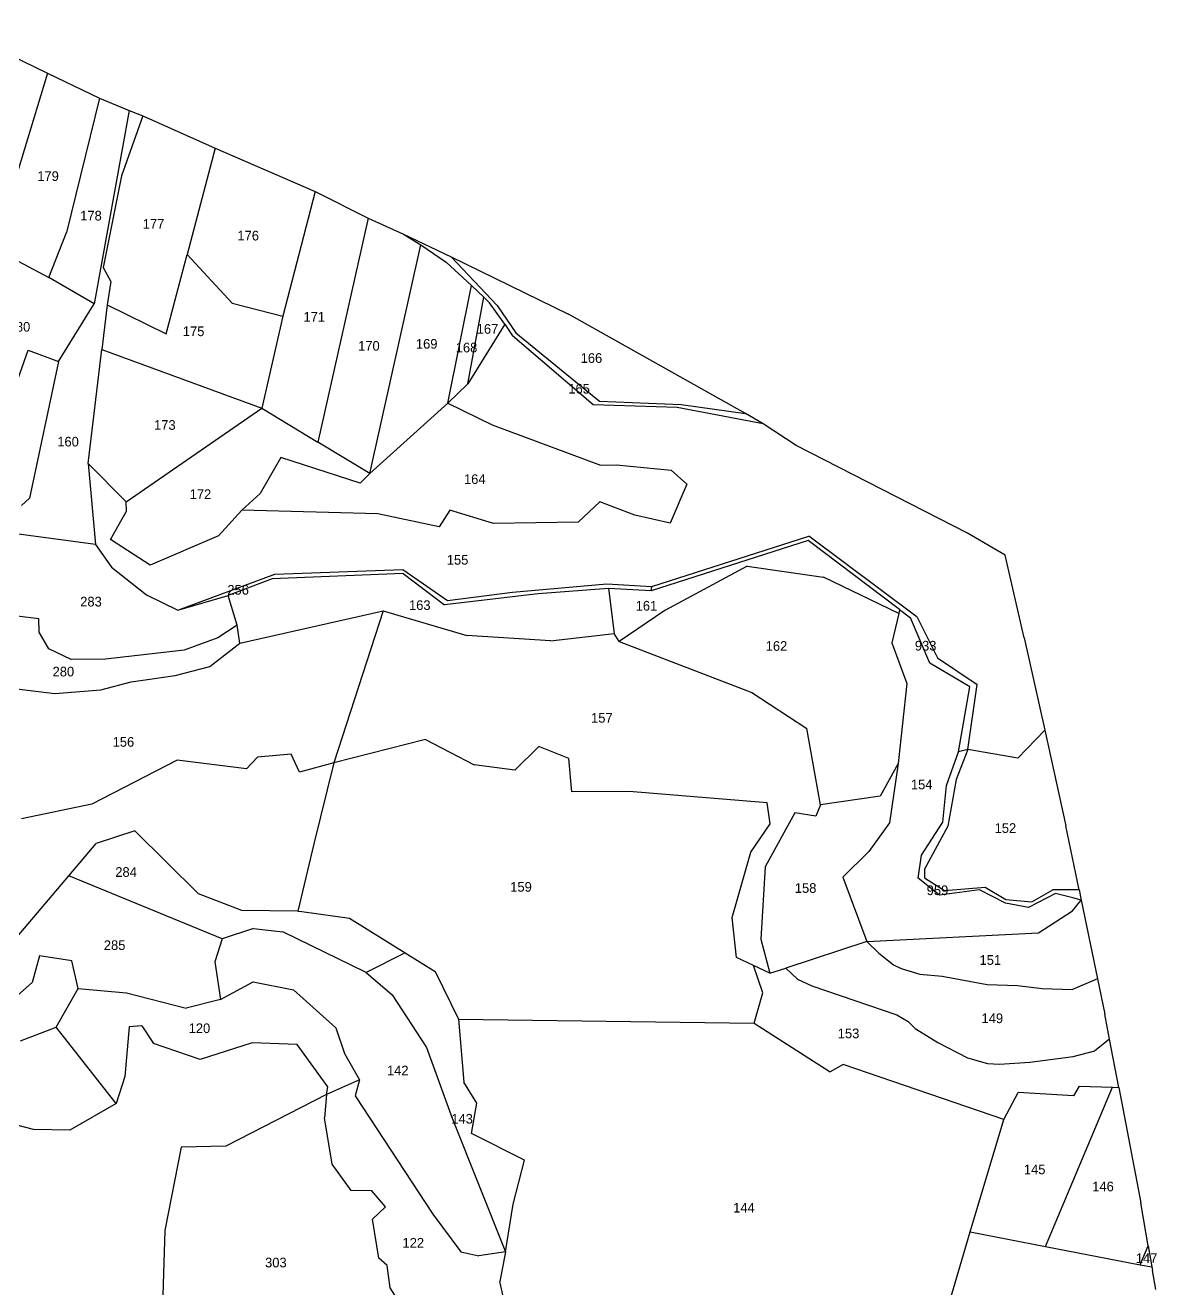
# Model space of a CAD drawing. Header units: metres. Extents: x 215864 to 218449, y 2702083 to 2704249.
# Drawn here: x 217532.3 to 217824.8, y 2703294.5 to 2703621.2 of the extents above; entities that cross this region are included whole.
import ezdxf
from ezdxf.enums import TextEntityAlignment as Align

# ---------------------------------------------------------------- set-up
doc = ezdxf.new("R2010")
doc.units = ezdxf.units.M

msp = doc.modelspace()

# ---------------------------------------------------------------- linework, layer by layer
at = {"layer": 'LIN'}
for p, q in [((217512.54, 2703621.2), (217538.08, 2703608.85)), ((217538.08, 2703608.85), (217524.31, 2703563.47)), ((217538.08, 2703608.85), (217551.52, 2703602.35)), ((217551.52, 2703602.35), (217543.04, 2703567.58)), ((217551.52, 2703602.35), (217559.21, 2703599.15)), ((217559.21, 2703599.15), (217550.12, 2703549.14)), ((217562.77, 2703597.81), (217557.21, 2703582.29)), ((217559.21, 2703599.15), (217562.77, 2703597.81)), ((217562.77, 2703597.81), (217581.46, 2703589.39)), ((217581.46, 2703589.39), (217574.2, 2703561.95)), ((217581.46, 2703589.39), (217607.33, 2703578.2)), ((217557.21, 2703582.29), (217552.52, 2703558.59)), ((217607.33, 2703578.2), (217598.89, 2703545.95)), ((217607.33, 2703578.2), (217621.01, 2703571.3)), ((217621.01, 2703571.3), (217607.98, 2703513.44)), ((217621.01, 2703571.3), (217630.16, 2703567.2)), ((217538.47, 2703555.96), (217543.04, 2703567.58)), ((217630.16, 2703567.2), (217642.49, 2703561.33)), ((217630.16, 2703567.2), (217634.6, 2703564.45)), ((217621.46, 2703505.29), (217634.6, 2703564.45)), ((217634.6, 2703564.45), (217641.12, 2703559.91)), ((217524.31, 2703563.47), (217538.47, 2703555.96)), ((217568.77, 2703541.46), (217574.2, 2703561.95)), ((217574.2, 2703561.95), (217585.83, 2703549.33)), ((217654.37, 2703548.74), (217642.49, 2703561.33)), ((217642.49, 2703561.33), (217672.78, 2703546.54)), ((217552.52, 2703558.59), (217554.45, 2703554.93)), ((217647.67, 2703553.89), (217641.12, 2703559.91)), ((217550.12, 2703549.14), (217538.47, 2703555.96)), ((217554.45, 2703554.93), (217553.5, 2703548.94)), ((217641.61, 2703523.52), (217647.67, 2703553.89)), ((217647.67, 2703553.89), (217650.86, 2703550.86)), ((217646.75, 2703528.5), (217650.86, 2703550.86)), ((217650.86, 2703550.86), (217652.36, 2703549.43)), ((217540.92, 2703534.25), (217550.12, 2703549.14)), ((217553.5, 2703548.94), (217552.12, 2703537.38)), ((217553.5, 2703548.94), (217568.77, 2703541.46)), ((217585.83, 2703549.33), (217598.89, 2703545.95)), ((217656.32, 2703543.9), (217652.36, 2703549.43)), ((217654.37, 2703548.74), (217659.2, 2703541.65)), ((217598.89, 2703545.95), (217593.52, 2703522.18)), ((217718.51, 2703520.81), (217672.78, 2703546.54)), ((217656.32, 2703543.9), (217646.75, 2703528.5)), ((217656.32, 2703543.9), (217658.27, 2703540.93)), ((217679.17, 2703523.05), (217658.27, 2703540.93)), ((217659.2, 2703541.65), (217680.78, 2703523.99)), ((217527.11, 2703520.29), (217533.12, 2703537.18)), ((217533.12, 2703537.18), (217540.92, 2703534.25)), ((217540.92, 2703534.25), (217533.47, 2703498.96)), ((217548.62, 2703507.92), (217552.12, 2703537.38)), ((217552.12, 2703537.38), (217593.52, 2703522.18)), ((217646.75, 2703528.5), (217641.61, 2703523.52)), ((217558.39, 2703498.01), (217593.52, 2703522.18)), ((217593.52, 2703522.18), (217607.98, 2703513.44)), ((217641.61, 2703523.52), (217621.46, 2703505.29)), ((217641.61, 2703523.52), (217653.04, 2703517.88)), ((217700.83, 2703522.39), (217679.17, 2703523.05)), ((217680.78, 2703523.99), (217701.88, 2703523.11)), ((217723.07, 2703518.16), (217700.83, 2703522.39)), ((217701.88, 2703523.11), (217718.51, 2703520.81)), ((217653.04, 2703517.88), (217681.03, 2703507.45)), ((217723.07, 2703518.16), (217718.51, 2703520.81)), ((217731.65, 2703512.52), (217723.07, 2703518.16)), ((217621.46, 2703505.29), (217607.98, 2703513.44)), ((217775.96, 2703489.85), (217731.65, 2703512.52)), ((217598.41, 2703509.47), (217593.05, 2703500.16)), ((217618.96, 2703502.85), (217598.41, 2703509.47)), ((217558.39, 2703498.01), (217548.62, 2703507.92)), ((217548.62, 2703507.92), (217550.5, 2703486.97)), ((217621.46, 2703505.29), (217618.96, 2703502.85)), ((217681.03, 2703507.45), (217685.15, 2703507.59)), ((217685.15, 2703507.59), (217699.3, 2703506.17)), ((217699.3, 2703506.17), (217703.34, 2703502.51)), ((217703.34, 2703502.51), (217699.1, 2703492.47)), ((217531.38, 2703496.99), (217533.47, 2703498.96)), ((217588.35, 2703495.84), (217593.05, 2703500.16)), ((217554.4, 2703488.21), (217558.48, 2703495.53)), ((217558.48, 2703495.53), (217558.39, 2703498.01)), ((217588.35, 2703495.84), (217582.29, 2703489.21)), ((217623.46, 2703494.85), (217588.35, 2703495.84)), ((217642.07, 2703495.8), (217639.33, 2703491.51)), ((217653.42, 2703492.38), (217642.07, 2703495.8)), ((217680.84, 2703497.98), (217675.27, 2703492.76)), ((217689.94, 2703494.53), (217680.84, 2703497.98)), ((217639.33, 2703491.51), (217623.46, 2703494.85)), ((217675.27, 2703492.76), (217653.42, 2703492.38)), ((217699.1, 2703492.47), (217689.94, 2703494.53)), ((217550.5, 2703486.97), (217527.4, 2703490.04)), ((217582.29, 2703489.21), (217564.63, 2703481.62)), ((217694.36, 2703476.09), (217734.92, 2703489.11)), ((217762.95, 2703468.13), (217734.92, 2703489.11)), ((217785.64, 2703484.17), (217775.96, 2703489.85)), ((217550.5, 2703486.97), (217554.68, 2703481.07)), ((217564.63, 2703481.62), (217554.4, 2703488.21)), ((217734.78, 2703487.96), (217694.18, 2703474.98)), ((217758.39, 2703470.15), (217734.78, 2703487.96)), ((217790.62, 2703462.79), (217785.64, 2703484.17)), ((217554.68, 2703481.07), (217563.67, 2703473.96)), ((217571.83, 2703470), (217596.84, 2703479.28)), ((217630.01, 2703479.42), (217596.16, 2703478.06)), ((217596.84, 2703479.28), (217629.97, 2703480.47)), ((217629.97, 2703480.47), (217641.49, 2703472.48)), ((217630.01, 2703479.42), (217640.71, 2703471.38)), ((217719.01, 2703481.39), (217697.68, 2703469.88)), ((217719.01, 2703481.39), (217738.67, 2703478.5)), ((217596.16, 2703478.06), (217584.83, 2703473.75)), ((217658.28, 2703474.61), (217682.71, 2703476.82)), ((217683.12, 2703475.55), (217664.92, 2703474.21)), ((217682.71, 2703476.82), (217694.36, 2703476.09)), ((217694.18, 2703474.98), (217683.12, 2703475.55)), ((217683.12, 2703475.55), (217684.62, 2703463.96)), ((217694.18, 2703474.98), (217694.36, 2703476.09)), ((217758.15, 2703469.14), (217738.67, 2703478.5)), ((217563.67, 2703473.96), (217571.83, 2703470)), ((217571.83, 2703470), (217584.83, 2703473.75)), ((217587.13, 2703466.12), (217584.83, 2703473.75)), ((217664.92, 2703474.21), (217640.71, 2703471.38)), ((217641.49, 2703472.48), (217658.28, 2703474.61)), ((217587.79, 2703461.41), (217624.9, 2703469.8)), ((217624.9, 2703469.8), (217612.09, 2703430.48)), ((217624.9, 2703469.8), (217646.54, 2703463.4)), ((217697.68, 2703469.88), (217685.86, 2703461.89)), ((217758.15, 2703469.14), (217756.35, 2703461.5)), ((217758.39, 2703470.15), (217758.15, 2703469.14)), ((217758.39, 2703470.15), (217761.23, 2703468.02)), ((217530.27, 2703468.47), (217535.82, 2703467.81)), ((217535.96, 2703464.28), (217535.82, 2703467.81)), ((217587.13, 2703466.12), (217582.16, 2703462.84)), ((217587.79, 2703461.41), (217587.13, 2703466.12)), ((217766.21, 2703456.23), (217761.23, 2703468.02)), ((217762.95, 2703468.13), (217768.17, 2703457.66)), ((217538.44, 2703459.98), (217535.96, 2703464.28)), ((217582.16, 2703462.84), (217573.42, 2703459.62)), ((217668.1, 2703462), (217646.54, 2703463.4)), ((217668.1, 2703462), (217684.62, 2703463.96)), ((217685.86, 2703461.89), (217684.62, 2703463.96)), ((217790.62, 2703462.79), (217795.9, 2703438.94)), ((217544.18, 2703457.22), (217538.44, 2703459.98)), ((217573.42, 2703459.62), (217553.05, 2703457.26)), ((217580.05, 2703455.37), (217587.79, 2703461.41)), ((217685.86, 2703461.89), (217720.16, 2703448.71)), ((217756.35, 2703461.5), (217760.23, 2703450.98)), ((217553.05, 2703457.26), (217544.18, 2703457.22)), ((217776.52, 2703450.12), (217766.21, 2703456.23)), ((217768.17, 2703457.66), (217778.42, 2703450.77)), ((217559.71, 2703451.46), (217571.11, 2703453.04)), ((217571.11, 2703453.04), (217580.05, 2703455.37)), ((217520.85, 2703450.79), (217539.95, 2703448.43)), ((217539.95, 2703448.43), (217551.85, 2703449.36)), ((217551.85, 2703449.36), (217559.71, 2703451.46)), ((217760.23, 2703450.98), (217758.02, 2703430.36)), ((217773.59, 2703433.32), (217776.52, 2703450.12)), ((217776.03, 2703433.98), (217778.42, 2703450.77)), ((217720.16, 2703448.71), (217734.43, 2703439.39)), ((217635.82, 2703436.51), (217612.09, 2703430.48)), ((217635.82, 2703436.51), (217648.41, 2703429.97)), ((217737.89, 2703419.63), (217734.43, 2703439.39)), ((217795.9, 2703438.94), (217788.97, 2703431.73)), ((217795.9, 2703438.94), (217801.36, 2703414.23)), ((217665.07, 2703434.75), (217658.89, 2703428.57)), ((217672.9, 2703431.65), (217665.07, 2703434.75)), ((217770.48, 2703424.64), (217773.59, 2703433.32)), ((217776.03, 2703433.98), (217772.98, 2703426.21)), ((217776.03, 2703433.98), (217773.59, 2703433.32)), ((217788.97, 2703431.73), (217776.03, 2703433.98)), ((217571.58, 2703431.17), (217549.52, 2703419.81)), ((217589.52, 2703428.93), (217571.58, 2703431.17)), ((217592.39, 2703431.96), (217589.52, 2703428.93)), ((217601.09, 2703432.72), (217592.39, 2703431.96)), ((217603.21, 2703428.08), (217601.09, 2703432.72)), ((217612.09, 2703430.48), (217603.21, 2703428.08)), ((217612.09, 2703430.48), (217606.92, 2703409.55)), ((217658.89, 2703428.57), (217648.41, 2703429.97)), ((217673.64, 2703423.04), (217672.9, 2703431.65)), ((217758.02, 2703430.36), (217753.33, 2703421.86)), ((217758.02, 2703430.36), (217755.74, 2703415.01)), ((217769.55, 2703415.15), (217770.48, 2703424.64)), ((217772.98, 2703426.21), (217770.81, 2703414.08)), ((217688.49, 2703423.12), (217673.64, 2703423.04)), ((217724.1, 2703420.17), (217688.49, 2703423.12)), ((217724.9, 2703414.74), (217724.1, 2703420.17)), ((217753.33, 2703421.86), (217737.89, 2703419.63)), ((217549.52, 2703419.81), (217531.33, 2703416)), ((217731.33, 2703417.6), (217723.65, 2703403.6)), ((217736.76, 2703416.71), (217731.33, 2703417.6)), ((217737.89, 2703419.63), (217736.76, 2703416.71)), ((217719.94, 2703407.4), (217724.9, 2703414.74)), ((217755.74, 2703415.01), (217750.4, 2703407.57)), ((217764.01, 2703406.61), (217769.55, 2703415.15)), ((217770.81, 2703414.08), (217764.84, 2703402.99)), ((217804.79, 2703397.63), (217801.36, 2703414.23)), ((217560.7, 2703412.94), (217550.68, 2703409.67)), ((217560.7, 2703412.94), (217577.1, 2703396.61)), ((217543.65, 2703401.29), (217550.68, 2703409.67)), ((217606.92, 2703409.55), (217602.82, 2703392.11)), ((217715.07, 2703390.52), (217719.94, 2703407.4)), ((217750.4, 2703407.57), (217743.7, 2703400.92)), ((217723.65, 2703403.6), (217722.47, 2703384.94)), ((217763.21, 2703400.65), (217764.01, 2703406.61)), ((217525.92, 2703380.44), (217543.65, 2703401.29)), ((217583.21, 2703384.96), (217543.65, 2703401.29)), ((217743.7, 2703400.92), (217749.91, 2703384.34)), ((217768.68, 2703396.32), (217763.21, 2703400.65)), ((217764.84, 2703402.99), (217764.77, 2703400.73)), ((217764.77, 2703400.73), (217769.94, 2703397.48)), ((217778.99, 2703397.62), (217768.68, 2703396.32)), ((217769.94, 2703397.48), (217780.52, 2703398.39)), ((217785.75, 2703394.17), (217778.99, 2703397.62)), ((217780.52, 2703398.39), (217785.87, 2703395.12)), ((217792.56, 2703394.6), (217797.95, 2703397.7)), ((217804.79, 2703397.63), (217797.95, 2703397.7)), ((217804.79, 2703397.63), (217805.33, 2703395.03)), ((217588.35, 2703392.33), (217577.1, 2703396.61)), ((217791.73, 2703393.05), (217785.75, 2703394.17)), ((217785.87, 2703395.12), (217792.56, 2703394.6)), ((217798.71, 2703396.71), (217791.73, 2703393.05)), ((217803.13, 2703395.6), (217798.71, 2703396.71)), ((217803.1, 2703392.24), (217805.33, 2703395.03)), ((217805.33, 2703395.03), (217803.13, 2703395.6)), ((217805.33, 2703395.03), (217809.53, 2703374.68)), ((217602.82, 2703392.11), (217588.35, 2703392.33)), ((217602.82, 2703392.11), (217603.88, 2703392.1)), ((217603.88, 2703392.1), (217616.16, 2703390.31)), ((217716.2, 2703380.15), (217715.07, 2703390.52)), ((217794.29, 2703386.52), (217803.1, 2703392.24)), ((217591.35, 2703387.63), (217583.21, 2703384.96)), ((217591.35, 2703387.63), (217598.97, 2703386.78)), ((217616.16, 2703390.31), (217630.55, 2703381.37)), ((217583.21, 2703384.96), (217581.33, 2703379.03)), ((217620.46, 2703376.3), (217598.97, 2703386.78)), ((217722.47, 2703384.94), (217724.84, 2703376.14)), ((217749.91, 2703384.34), (217728.99, 2703377.44)), ((217749.91, 2703384.34), (217794.29, 2703386.52)), ((217749.91, 2703384.34), (217752.99, 2703381.29)), ((217630.55, 2703381.37), (217620.46, 2703376.3)), ((217630.55, 2703381.37), (217638.3, 2703376.56)), ((217752.99, 2703381.29), (217756.83, 2703378.31)), ((217535.99, 2703380.61), (217534.09, 2703373.66)), ((217544.41, 2703379.33), (217535.99, 2703380.61)), ((217546.05, 2703372.12), (217544.41, 2703379.33)), ((217581.33, 2703379.03), (217582.79, 2703369.31)), ((217720.6, 2703378.1), (217716.2, 2703380.15)), ((217724.84, 2703376.14), (217720.6, 2703378.1)), ((217723.02, 2703371.01), (217720.6, 2703378.1)), ((217724.84, 2703376.14), (217728.99, 2703377.44)), ((217728.99, 2703377.44), (217732, 2703374.55)), ((217756.83, 2703378.31), (217758.81, 2703377.28)), ((217620.46, 2703376.3), (217627.23, 2703370.49)), ((217638.3, 2703376.56), (217644.37, 2703364.21)), ((217732, 2703374.55), (217735.67, 2703372.83)), ((217758.81, 2703377.28), (217763.57, 2703375.89)), ((217763.57, 2703375.89), (217769.37, 2703375.37)), ((217769.37, 2703375.37), (217781.02, 2703373.17)), ((217809.53, 2703374.68), (217803.09, 2703371.86)), ((217809.53, 2703374.68), (217811.42, 2703365.55)), ((217534.09, 2703373.66), (217529.59, 2703369.69)), ((217540.3, 2703362.15), (217546.05, 2703372.12)), ((217546.05, 2703372.12), (217558.5, 2703371.06)), ((217558.5, 2703371.06), (217573.9, 2703367.04)), ((217582.79, 2703369.31), (217591.27, 2703373.9)), ((217591.27, 2703373.9), (217601.7, 2703371.83)), ((217601.7, 2703371.83), (217612.59, 2703362.01)), ((217720.82, 2703363.21), (217723.02, 2703371.01)), ((217735.67, 2703372.83), (217757.67, 2703365.33)), ((217781.02, 2703373.17), (217788.85, 2703372.94)), ((217788.85, 2703372.94), (217795.2, 2703372.17)), ((217795.2, 2703372.17), (217803.09, 2703371.86)), ((217582.79, 2703369.31), (217573.9, 2703367.04)), ((217627.23, 2703370.49), (217636.11, 2703356.92)), ((217757.67, 2703365.33), (217760.56, 2703363.64)), ((217812.66, 2703359.02), (217811.42, 2703365.55)), ((217531.12, 2703358.58), (217540.3, 2703362.15)), ((217555.87, 2703342.38), (217540.3, 2703362.15)), ((217559.21, 2703362.2), (217558.1, 2703349.43)), ((217562.51, 2703362.46), (217559.21, 2703362.2)), ((217562.51, 2703362.46), (217565.51, 2703357.92)), ((217612.59, 2703362.01), (217614.91, 2703355.37)), ((217644.37, 2703364.21), (217720.82, 2703363.21)), ((217644.37, 2703364.21), (217645.68, 2703347.92)), ((217720.82, 2703363.21), (217740.43, 2703350.6)), ((217760.56, 2703363.64), (217762.44, 2703361.84)), ((217762.44, 2703361.84), (217768.23, 2703358.15)), ((217577.53, 2703353.83), (217565.51, 2703357.92)), ((217591.03, 2703358.12), (217577.53, 2703353.83)), ((217602.67, 2703357.68), (217591.03, 2703358.12)), ((217768.23, 2703358.15), (217775.9, 2703354.19)), ((217812.66, 2703359.02), (217808.82, 2703356.03)), ((217815.04, 2703346.57), (217812.66, 2703359.02)), ((217610.6, 2703346.71), (217602.67, 2703357.68)), ((217614.91, 2703355.37), (217618.75, 2703348.57)), ((217636.11, 2703356.92), (217642.74, 2703338.64)), ((217792.05, 2703353.11), (217803.23, 2703354.54)), ((217803.23, 2703354.54), (217808.82, 2703356.03)), ((217743.79, 2703352.5), (217740.43, 2703350.6)), ((217785.28, 2703338.27), (217743.79, 2703352.5)), ((217775.9, 2703354.19), (217781.07, 2703352.72)), ((217781.07, 2703352.72), (217784.2, 2703352.58)), ((217784.2, 2703352.58), (217792.05, 2703353.11)), ((217558.1, 2703349.43), (217555.87, 2703342.38)), ((217618.75, 2703348.57), (217610.18, 2703344.72)), ((217618.75, 2703348.57), (217617.66, 2703344.4)), ((217610.18, 2703344.72), (217610.6, 2703346.71)), ((217649.12, 2703342.49), (217645.68, 2703347.92)), ((217785.28, 2703338.27), (217788.99, 2703345.24)), ((217803.35, 2703344.37), (217788.99, 2703345.24)), ((217796.1, 2703305.47), (217813.41, 2703346.61)), ((217804.8, 2703346.86), (217803.35, 2703344.37)), ((217804.8, 2703346.86), (217813.41, 2703346.61)), ((217813.41, 2703346.61), (217815.04, 2703346.57)), ((217815.04, 2703346.57), (217820.73, 2703316.75)), ((217555.87, 2703342.38), (217543.86, 2703335.49)), ((217610.18, 2703344.72), (217584.19, 2703331.41)), ((217610.18, 2703344.72), (217609.69, 2703338.71)), ((217617.66, 2703344.4), (217637.68, 2703313.83)), ((217647.71, 2703334.62), (217649.12, 2703342.49)), ((217534.47, 2703335.66), (217515.1, 2703340.64)), ((217611.68, 2703326.75), (217609.69, 2703338.71)), ((217642.74, 2703338.64), (217656.46, 2703304.07)), ((217776.66, 2703309.23), (217785.28, 2703338.27)), ((217543.86, 2703335.49), (217534.47, 2703335.66)), ((217661.37, 2703327.77), (217647.71, 2703334.62)), ((217572.68, 2703331.15), (217568.39, 2703309.57)), ((217584.19, 2703331.41), (217572.68, 2703331.15)), ((217616.63, 2703319.89), (217611.68, 2703326.75)), ((217658.5, 2703316.39), (217661.37, 2703327.77)), ((217621.94, 2703319.83), (217616.63, 2703319.89)), ((217625.46, 2703315.67), (217621.94, 2703319.83)), ((217622.14, 2703312.48), (217625.46, 2703315.67)), ((217656.46, 2703304.07), (217658.5, 2703316.39)), ((217822.67, 2703305.58), (217820.73, 2703316.75)), ((217623.75, 2703302.42), (217622.14, 2703312.48)), ((217637.68, 2703313.83), (217644.93, 2703304.08)), ((217568.39, 2703309.57), (217567.27, 2703273.41)), ((217768.85, 2703282.95), (217776.66, 2703309.23)), ((217776.66, 2703309.23), (217796.1, 2703305.47)), ((217820.58, 2703300.73), (217822.67, 2703305.58)), ((217822.67, 2703305.58), (217823.61, 2703300.15)), ((217625.9, 2703300.54), (217623.75, 2703302.42)), ((217644.93, 2703304.08), (217649.64, 2703303.02)), ((217656.46, 2703304.07), (217649.64, 2703303.02)), ((217656.46, 2703304.07), (217654.99, 2703296.36)), ((217796.1, 2703305.47), (217820.58, 2703300.73)), ((217626.7, 2703294.76), (217625.9, 2703300.54)), ((217820.58, 2703300.73), (217823.61, 2703300.15)), ((217823.61, 2703300.15), (217823.77, 2703299.24)), ((217824.63, 2703294.29), (217823.77, 2703299.24)), ((217657.9, 2703283.89), (217654.99, 2703296.36)), ((217628.93, 2703291.23), (217626.7, 2703294.76))]:
    msp.add_line(p, q, dxfattribs=at)

# ---------------------------------------------------------------- texts
at = {"layer": 'PAR'}
for s, p in [('179', (217538.24, 2703582.2)), ('178', (217549.34, 2703571.98)), ('177', (217565.51, 2703569.86)), ('176', (217589.98, 2703566.81)), ('180', (217530.85, 2703543.24)), ('171', (217607.05, 2703545.82)), ('175', (217575.87, 2703542.06)), ('167', (217651.84, 2703542.69)), ('170', (217621.18, 2703538.3)), ('169', (217636.12, 2703538.83)), ('168', (217646.42, 2703537.87)), ('166', (217678.71, 2703535.16)), ('165', (217675.52, 2703527.23)), ('173', (217568.42, 2703517.85)), ('160', (217543.41, 2703513.54)), ('164', (217648.55, 2703503.85)), ('172', (217577.64, 2703499.98)), ('155', (217644.11, 2703482.97)), ('256', (217587.37, 2703475.23)), ('283', (217549.34, 2703472.18)), ('163', (217634.33, 2703471.27)), ('161', (217692.93, 2703471.11)), ('162', (217726.55, 2703460.71)), ('933', (217765.11, 2703460.78)), ('280', (217542.2, 2703454.09)), ('157', (217681.41, 2703442.11)), ('156', (217557.72, 2703435.91)), ('154', (217764.09, 2703424.88)), ('152', (217785.73, 2703413.63)), ('284', (217558.41, 2703402.27)), ('159', (217660.51, 2703398.42)), ('158', (217734.08, 2703398.13)), ('959', (217768.17, 2703397.55)), ('285', (217555.45, 2703383.36)), ('151', (217781.83, 2703379.5)), ('149', (217782.34, 2703364.45)), ('120', (217577.37, 2703361.87)), ('153', (217745.18, 2703360.54)), ('142', (217628.64, 2703350.98)), ('143', (217645.27, 2703338.46)), ('145', (217793.29, 2703325.35)), ('146', (217810.96, 2703320.96)), ('144', (217718.15, 2703315.48)), ('122', (217632.66, 2703306.42)), ('303', (217597.13, 2703301.29)), ('147', (217822.23, 2703302.42))]:
    msp.add_text(s, height=2.5, dxfattribs=at).set_placement(p, align=Align.MIDDLE)

doc.saveas('drawing.dxf')
